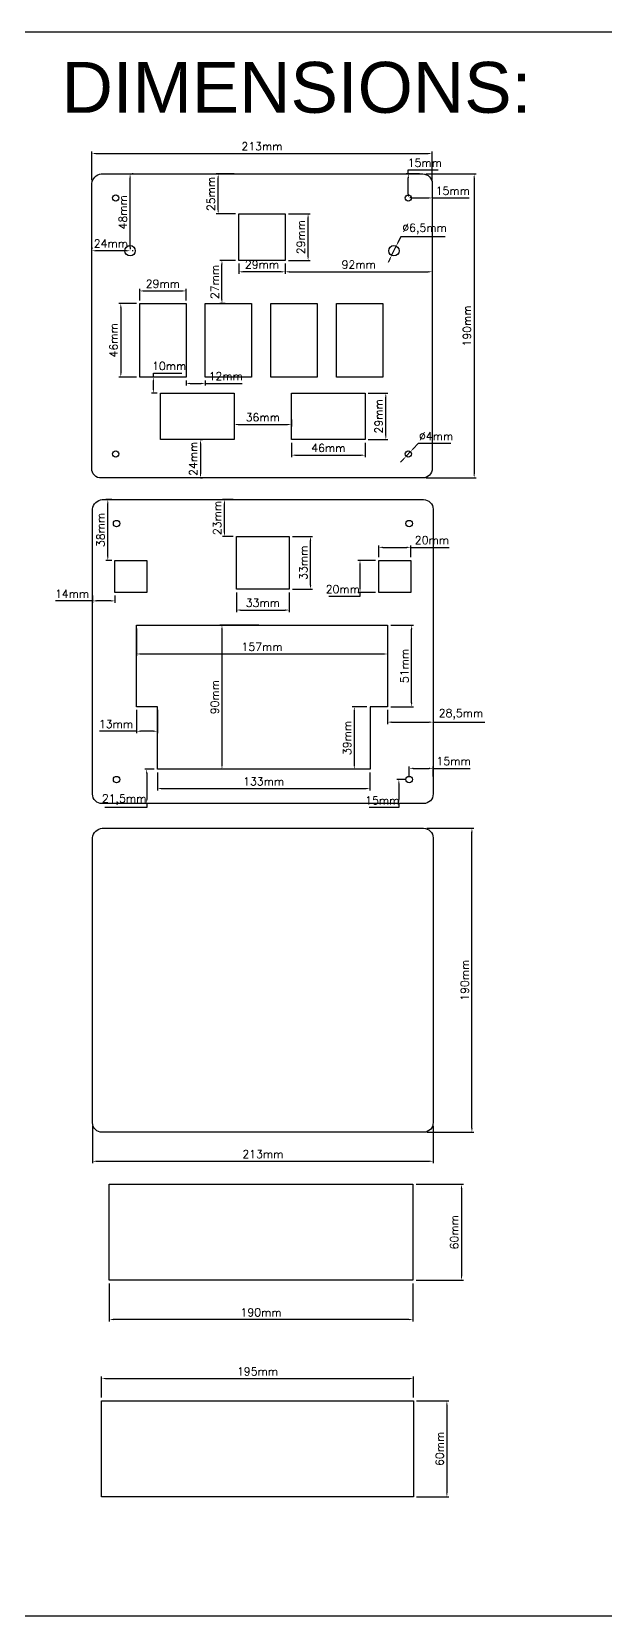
# Model space of a CAD drawing. Header units: millimetres. Extents: x 1672 to 3560, y 726 to 1716.
# Drawn here: x 2493 to 2852, y 726 to 1716 of the extents above; entities that cross this region are included whole.
import ezdxf

# ---------------------------------------------------------------- set-up
doc = ezdxf.new("R2010")
doc.units = ezdxf.units.MM
doc.layers.add('text', color=92, linetype='Continuous')
doc.styles.add('beat', font='txt.shx')
doc.styles.get("Standard").update_dxf_attribs({"font": 'arial.ttf'})
doc.dimstyles.new('GRANDE', dxfattribs={"dimtxt": 5, "dimasz": 2.5, "dimexe": 1.25, "dimexo": 2, "dimgap": 2, "dimtad": 1, "dimtoh": 1, "dimtxsty": 'beat', "dimcen": 2.5, "dimadec": 0, "dimazin": 0, "dimtfac": 1, "dimtmove": 0, "dimatfit": 3, "dimfxl": 1, "dimarcsym": 0})

# ---------------------------------------------------------------- blocks, each defined once
blk = doc.blocks.new('*D12')
at = {"layer": 'Defpoints', "color": 0, "transparency": 16777216}
for p in [(2743.95, 1640.11), (2530.95, 1621.42), (2743.95, 1621.34)]:
    blk.add_point(p, dxfattribs=at)
at = {"layer": 'text', "color": 0, "lineweight": -2, "transparency": 16777216}
for p, q in [((2530.95, 1623.42), (2530.95, 1641.36)), ((2533.45, 1640.11), (2741.45, 1640.11)), ((2743.95, 1623.34), (2743.95, 1641.36))]:
    blk.add_line(p, q, dxfattribs=at)
at = {"layer": 'text', "color": 0, "transparency": 16777216}
for points in [[(2533.45, 1640.53), (2533.45, 1639.7), (2530.95, 1640.11)], [(2741.45, 1640.53), (2741.45, 1639.7), (2743.95, 1640.11)]]:
    blk.add_solid(points, dxfattribs=at)
at = {"layer": 'text', "color": 0, "transparency": 16777216, "insert": (2637.45, 1644.61), "char_height": 5, "attachment_point": 5, "style": 'beat'}
blk.add_mtext('213mm', dxfattribs=at)
blk = doc.blocks.new('*D14')
at = {"layer": 'Defpoints', "color": 0, "transparency": 16777216}
for p in [(2737.95, 1627.34), (2737.95, 1437.34), (2770.13, 1437.34)]:
    blk.add_point(p, dxfattribs=at)
at = {"layer": 'text', "color": 0, "lineweight": -2, "transparency": 16777216}
for p, q in [((2739.95, 1627.34), (2771.38, 1627.34)), ((2770.13, 1624.84), (2770.13, 1439.84)), ((2739.95, 1437.34), (2771.38, 1437.34))]:
    blk.add_line(p, q, dxfattribs=at)
at = {"layer": 'text', "color": 0, "transparency": 16777216}
for points in [[(2769.72, 1624.84), (2770.55, 1624.84), (2770.13, 1627.34)], [(2769.72, 1439.84), (2770.55, 1439.84), (2770.13, 1437.34)]]:
    blk.add_solid(points, dxfattribs=at)
at = {"layer": 'text', "color": 0, "transparency": 16777216, "insert": (2765.63, 1532.34), "char_height": 5, "attachment_point": 5, "rotation": 90, "style": 'beat'}
blk.add_mtext('190mm', dxfattribs=at)
blk = doc.blocks.new('*D15')
at = {"layer": 'Defpoints', "color": 0, "transparency": 16777216}
for p in [(2560.94, 1546.34), (2589.94, 1554.23), (2589.94, 1546.34)]:
    blk.add_point(p, dxfattribs=at)
at = {"layer": 'text', "color": 0, "lineweight": -2, "transparency": 16777216}
for p, q in [((2560.94, 1548.34), (2560.94, 1555.48)), ((2589.94, 1548.34), (2589.94, 1555.48)), ((2563.44, 1554.23), (2587.44, 1554.23))]:
    blk.add_line(p, q, dxfattribs=at)
at = {"layer": 'text', "color": 0, "transparency": 16777216}
for points in [[(2563.44, 1554.65), (2563.44, 1553.82), (2560.94, 1554.23)], [(2587.44, 1554.65), (2587.44, 1553.82), (2589.94, 1554.23)]]:
    blk.add_solid(points, dxfattribs=at)
at = {"layer": 'text', "color": 0, "transparency": 16777216, "insert": (2575.44, 1558.73), "char_height": 5, "attachment_point": 5, "style": 'beat'}
blk.add_mtext('29mm', dxfattribs=at)
blk = doc.blocks.new('*D16')
at = {"layer": 'Defpoints', "color": 0, "transparency": 16777216}
for p in [(2560.94, 1546.34), (2549.13, 1500.34), (2560.94, 1500.34)]:
    blk.add_point(p, dxfattribs=at)
at = {"layer": 'text', "color": 0, "lineweight": -2, "transparency": 16777216}
for p, q in [((2558.94, 1546.34), (2547.88, 1546.34)), ((2549.13, 1543.84), (2549.13, 1502.84)), ((2558.94, 1500.34), (2547.88, 1500.34))]:
    blk.add_line(p, q, dxfattribs=at)
at = {"layer": 'text', "color": 0, "transparency": 16777216}
for points in [[(2548.72, 1543.84), (2549.55, 1543.84), (2549.13, 1546.34)], [(2548.72, 1502.84), (2549.55, 1502.84), (2549.13, 1500.34)]]:
    blk.add_solid(points, dxfattribs=at)
at = {"layer": 'text', "color": 0, "transparency": 16777216, "insert": (2544.63, 1523.34), "char_height": 5, "attachment_point": 5, "rotation": 90, "style": 'beat'}
blk.add_mtext('46mm', dxfattribs=at)
blk = doc.blocks.new('*D17')
at = {"layer": 'Defpoints', "color": 0, "transparency": 16777216}
for p in [(2554.94, 1627.34), (2554.94, 1627.34), (2554.94, 1579.34)]:
    blk.add_point(p, dxfattribs=at)
at = {"layer": 'text', "color": 0, "lineweight": -2, "transparency": 16777216}
for p, q in [((2554.94, 1581.84), (2554.94, 1624.84)), ((2556.94, 1627.34), (2556.19, 1627.34)), ((2556.94, 1579.34), (2556.19, 1579.34))]:
    blk.add_line(p, q, dxfattribs=at)
at = {"layer": 'text', "color": 0, "transparency": 16777216}
for points in [[(2554.53, 1624.84), (2555.36, 1624.84), (2554.94, 1627.34)], [(2554.53, 1581.84), (2555.36, 1581.84), (2554.94, 1579.34)]]:
    blk.add_solid(points, dxfattribs=at)
at = {"layer": 'text', "color": 0, "transparency": 16777216, "insert": (2550.44, 1603.34), "char_height": 5, "attachment_point": 5, "rotation": 90, "style": 'beat'}
blk.add_mtext('48mm', dxfattribs=at)
blk = doc.blocks.new('*D18')
at = {"layer": 'Defpoints', "color": 0, "transparency": 16777216}
for p in [(2530.95, 1579.34), (2530.95, 1579.34), (2554.94, 1579.34)]:
    blk.add_point(p, dxfattribs=at)
at = {"layer": 'text', "color": 0, "lineweight": -2, "transparency": 16777216}
for p, q in [((2530.95, 1581.34), (2530.95, 1580.59)), ((2552.44, 1579.34), (2533.45, 1579.34)), ((2554.94, 1581.34), (2554.94, 1580.59))]:
    blk.add_line(p, q, dxfattribs=at)
at = {"layer": 'text', "color": 0, "transparency": 16777216}
for points in [[(2533.45, 1579.76), (2533.45, 1578.93), (2530.95, 1579.34)], [(2552.44, 1579.76), (2552.44, 1578.93), (2554.94, 1579.34)]]:
    blk.add_solid(points, dxfattribs=at)
at = {"layer": 'text', "color": 0, "transparency": 16777216, "insert": (2542.95, 1583.84), "char_height": 5, "attachment_point": 5, "style": 'beat'}
blk.add_mtext('24mm', dxfattribs=at)
blk = doc.blocks.new('*D19')
at = {"layer": 'Defpoints', "color": 0, "transparency": 16777216}
for p in [(2651.94, 1573.34), (2743.95, 1573.34), (2743.95, 1566.2)]:
    blk.add_point(p, dxfattribs=at)
at = {"layer": 'text', "color": 0, "lineweight": -2, "transparency": 16777216}
for p, q in [((2651.94, 1571.34), (2651.94, 1564.95)), ((2654.44, 1566.2), (2741.45, 1566.2)), ((2743.95, 1571.34), (2743.95, 1564.95))]:
    blk.add_line(p, q, dxfattribs=at)
at = {"layer": 'text', "color": 0, "transparency": 16777216}
for points in [[(2654.44, 1566.62), (2654.44, 1565.79), (2651.94, 1566.2)], [(2741.45, 1566.62), (2741.45, 1565.79), (2743.95, 1566.2)]]:
    blk.add_solid(points, dxfattribs=at)
at = {"layer": 'text', "color": 0, "transparency": 16777216, "insert": (2697.95, 1570.7), "char_height": 5, "attachment_point": 5, "style": 'beat'}
blk.add_mtext('92mm', dxfattribs=at)
blk = doc.blocks.new('*D20')
at = {"layer": 'Defpoints', "color": 0, "transparency": 16777216}
for p in [(2622.94, 1573.34), (2622.94, 1566.2), (2651.94, 1573.34)]:
    blk.add_point(p, dxfattribs=at)
at = {"layer": 'text', "color": 0, "lineweight": -2, "transparency": 16777216}
for p, q in [((2622.94, 1571.34), (2622.94, 1564.95)), ((2649.44, 1566.2), (2625.44, 1566.2)), ((2651.94, 1571.34), (2651.94, 1564.95))]:
    blk.add_line(p, q, dxfattribs=at)
at = {"layer": 'text', "color": 0, "transparency": 16777216}
for points in [[(2625.44, 1566.62), (2625.44, 1565.79), (2622.94, 1566.2)], [(2649.44, 1566.62), (2649.44, 1565.79), (2651.94, 1566.2)]]:
    blk.add_solid(points, dxfattribs=at)
at = {"layer": 'text', "color": 0, "transparency": 16777216, "insert": (2637.44, 1570.7), "char_height": 5, "attachment_point": 5, "style": 'beat'}
blk.add_mtext('29mm', dxfattribs=at)
blk = doc.blocks.new('*D21')
at = {"layer": 'Defpoints', "color": 0, "transparency": 16777216}
for p in [(2651.94, 1602.34), (2666.27, 1602.34), (2651.94, 1573.34)]:
    blk.add_point(p, dxfattribs=at)
at = {"layer": 'text', "color": 0, "lineweight": -2, "transparency": 16777216}
for p, q in [((2653.94, 1602.34), (2667.52, 1602.34)), ((2666.27, 1575.84), (2666.27, 1599.84)), ((2653.94, 1573.34), (2667.52, 1573.34))]:
    blk.add_line(p, q, dxfattribs=at)
at = {"layer": 'text', "color": 0, "transparency": 16777216}
for points in [[(2665.85, 1599.84), (2666.69, 1599.84), (2666.27, 1602.34)], [(2665.85, 1575.84), (2666.69, 1575.84), (2666.27, 1573.34)]]:
    blk.add_solid(points, dxfattribs=at)
at = {"layer": 'text', "color": 0, "transparency": 16777216, "insert": (2661.77, 1587.84), "char_height": 5, "attachment_point": 5, "rotation": 90, "style": 'beat'}
blk.add_mtext('29mm', dxfattribs=at)
blk = doc.blocks.new('*D22')
at = {"layer": 'Defpoints', "color": 0, "transparency": 16777216}
for p in [(2743.95, 1621.34), (2728.95, 1612.34), (2743.95, 1612.34)]:
    blk.add_point(p, dxfattribs=at)
at = {"layer": 'text', "color": 0, "lineweight": -2, "transparency": 16777216}
for p, q in [((2728.95, 1614.34), (2728.95, 1613.59)), ((2743.95, 1619.34), (2743.95, 1611.09)), ((2731.45, 1612.34), (2741.45, 1612.34)), ((2743.95, 1612.34), (2767.11, 1612.34))]:
    blk.add_line(p, q, dxfattribs=at)
at = {"layer": 'text', "color": 0, "transparency": 16777216}
for points in [[(2731.45, 1612.76), (2731.45, 1611.92), (2728.95, 1612.34)], [(2741.45, 1612.76), (2741.45, 1611.92), (2743.95, 1612.34)]]:
    blk.add_solid(points, dxfattribs=at)
at = {"layer": 'text', "color": 0, "transparency": 16777216, "insert": (2756.78, 1616.84), "char_height": 5, "attachment_point": 5, "style": 'beat'}
blk.add_mtext('15mm', dxfattribs=at)
blk = doc.blocks.new('*D23')
at = {"layer": 'Defpoints', "color": 0, "transparency": 16777216}
for p in [(2728.95, 1627.34), (2737.95, 1627.34), (2728.95, 1612.34)]:
    blk.add_point(p, dxfattribs=at)
at = {"layer": 'text', "color": 0, "lineweight": -2, "transparency": 16777216}
for p, q in [((2735.95, 1627.34), (2727.7, 1627.34)), ((2728.95, 1627.34), (2728.95, 1629.84)), ((2728.95, 1629.84), (2747.61, 1629.84)), ((2728.95, 1614.84), (2728.95, 1624.84)), ((2730.95, 1612.34), (2730.2, 1612.34))]:
    blk.add_line(p, q, dxfattribs=at)
at = {"layer": 'text', "color": 0, "transparency": 16777216}
for points in [[(2728.53, 1624.84), (2729.36, 1624.84), (2728.95, 1627.34)], [(2728.53, 1614.84), (2729.36, 1614.84), (2728.95, 1612.34)]]:
    blk.add_solid(points, dxfattribs=at)
at = {"layer": 'text', "color": 0, "transparency": 16777216, "insert": (2739.28, 1634.34), "char_height": 5, "attachment_point": 5, "style": 'beat'}
blk.add_mtext('15mm', dxfattribs=at)
blk = doc.blocks.new('*D24')
at = {"layer": 'Defpoints', "color": 0, "transparency": 16777216}
for p in [(2589.94, 1500.34), (2601.94, 1500.34), (2601.94, 1496.43)]:
    blk.add_point(p, dxfattribs=at)
at = {"layer": 'text', "color": 0, "lineweight": -2, "transparency": 16777216}
for p, q in [((2589.94, 1498.34), (2589.94, 1495.18)), ((2592.44, 1496.43), (2599.44, 1496.43)), ((2601.94, 1498.34), (2601.94, 1495.18)), ((2601.94, 1496.43), (2625.11, 1496.43))]:
    blk.add_line(p, q, dxfattribs=at)
at = {"layer": 'text', "color": 0, "transparency": 16777216}
for points in [[(2592.44, 1496.85), (2592.44, 1496.01), (2589.94, 1496.43)], [(2599.44, 1496.85), (2599.44, 1496.01), (2601.94, 1496.43)]]:
    blk.add_solid(points, dxfattribs=at)
at = {"layer": 'text', "color": 0, "transparency": 16777216, "insert": (2614.78, 1500.93), "char_height": 5, "attachment_point": 5, "style": 'beat'}
blk.add_mtext('12mm', dxfattribs=at)
blk = doc.blocks.new('*D25')
at = {"layer": 'Defpoints', "color": 0, "transparency": 16777216}
for p in [(2569.49, 1500.34), (2575.44, 1500.34), (2573.94, 1490.34)]:
    blk.add_point(p, dxfattribs=at)
at = {"layer": 'text', "color": 0, "lineweight": -2, "transparency": 16777216}
for p, q in [((2573.44, 1500.34), (2568.24, 1500.34)), ((2569.49, 1500.34), (2569.49, 1502.84)), ((2569.49, 1502.84), (2587.32, 1502.84)), ((2569.49, 1492.84), (2569.49, 1497.84)), ((2571.94, 1490.34), (2568.24, 1490.34))]:
    blk.add_line(p, q, dxfattribs=at)
at = {"layer": 'text', "color": 0, "transparency": 16777216}
for points in [[(2569.07, 1497.84), (2569.9, 1497.84), (2569.49, 1500.34)], [(2569.07, 1492.84), (2569.9, 1492.84), (2569.49, 1490.34)]]:
    blk.add_solid(points, dxfattribs=at)
at = {"layer": 'text', "color": 0, "transparency": 16777216, "insert": (2579.4, 1507.34), "char_height": 5, "attachment_point": 5, "style": 'beat'}
blk.add_mtext('10mm', dxfattribs=at)
blk = doc.blocks.new('*D26')
at = {"layer": 'Defpoints', "color": 0, "transparency": 16777216}
for p in [(2619.94, 1475.84), (2655.94, 1475.84), (2655.94, 1470.75)]:
    blk.add_point(p, dxfattribs=at)
at = {"layer": 'text', "color": 0, "lineweight": -2, "transparency": 16777216}
for p, q in [((2619.94, 1473.84), (2619.94, 1469.5)), ((2622.44, 1470.75), (2653.44, 1470.75)), ((2655.94, 1473.84), (2655.94, 1469.5))]:
    blk.add_line(p, q, dxfattribs=at)
at = {"layer": 'text', "color": 0, "transparency": 16777216}
for points in [[(2622.44, 1471.16), (2622.44, 1470.33), (2619.94, 1470.75)], [(2653.44, 1471.16), (2653.44, 1470.33), (2655.94, 1470.75)]]:
    blk.add_solid(points, dxfattribs=at)
at = {"layer": 'text', "color": 0, "transparency": 16777216, "insert": (2637.94, 1475.25), "char_height": 5, "attachment_point": 5, "style": 'beat'}
blk.add_mtext('36mm', dxfattribs=at)
blk = doc.blocks.new('*D27')
at = {"layer": 'Defpoints', "color": 0, "transparency": 16777216}
for p in [(2655.94, 1461.34), (2701.94, 1461.34), (2701.94, 1451.59)]:
    blk.add_point(p, dxfattribs=at)
at = {"layer": 'text', "color": 0, "lineweight": -2, "transparency": 16777216}
for p, q in [((2655.94, 1459.34), (2655.94, 1450.34)), ((2701.94, 1459.34), (2701.94, 1450.34)), ((2658.44, 1451.59), (2699.44, 1451.59))]:
    blk.add_line(p, q, dxfattribs=at)
at = {"layer": 'text', "color": 0, "transparency": 16777216}
for points in [[(2658.44, 1452.01), (2658.44, 1451.17), (2655.94, 1451.59)], [(2699.44, 1452.01), (2699.44, 1451.17), (2701.94, 1451.59)]]:
    blk.add_solid(points, dxfattribs=at)
at = {"layer": 'text', "color": 0, "transparency": 16777216, "insert": (2678.94, 1456.09), "char_height": 5, "attachment_point": 5, "style": 'beat'}
blk.add_mtext('46mm', dxfattribs=at)
blk = doc.blocks.new('*D28')
at = {"layer": 'Defpoints', "color": 0, "transparency": 16777216}
for p in [(2701.94, 1490.34), (2714.89, 1490.34), (2701.94, 1461.34)]:
    blk.add_point(p, dxfattribs=at)
at = {"layer": 'text', "color": 0, "lineweight": -2, "transparency": 16777216}
for p, q in [((2703.94, 1490.34), (2716.14, 1490.34)), ((2714.89, 1463.84), (2714.89, 1487.84)), ((2703.94, 1461.34), (2716.14, 1461.34))]:
    blk.add_line(p, q, dxfattribs=at)
at = {"layer": 'text', "color": 0, "transparency": 16777216}
for points in [[(2714.47, 1487.84), (2715.3, 1487.84), (2714.89, 1490.34)], [(2714.47, 1463.84), (2715.3, 1463.84), (2714.89, 1461.34)]]:
    blk.add_solid(points, dxfattribs=at)
at = {"layer": 'text', "color": 0, "transparency": 16777216, "insert": (2710.39, 1475.84), "char_height": 5, "attachment_point": 5, "rotation": 90, "style": 'beat'}
blk.add_mtext('29mm', dxfattribs=at)
blk = doc.blocks.new('*D29')
at = {"layer": 'Defpoints', "color": 0, "transparency": 16777216}
for p in [(2596.94, 1461.34), (2596.94, 1437.34), (2598.99, 1437.34)]:
    blk.add_point(p, dxfattribs=at)
at = {"layer": 'text', "color": 0, "lineweight": -2, "transparency": 16777216}
for p, q in [((2598.94, 1461.34), (2600.24, 1461.34)), ((2598.99, 1458.84), (2598.99, 1439.84)), ((2598.94, 1437.34), (2600.24, 1437.34))]:
    blk.add_line(p, q, dxfattribs=at)
at = {"layer": 'text', "color": 0, "transparency": 16777216}
for points in [[(2598.57, 1458.84), (2599.4, 1458.84), (2598.99, 1461.34)], [(2598.57, 1439.84), (2599.4, 1439.84), (2598.99, 1437.34)]]:
    blk.add_solid(points, dxfattribs=at)
at = {"layer": 'text', "color": 0, "transparency": 16777216, "insert": (2594.49, 1449.34), "char_height": 5, "attachment_point": 5, "rotation": 90, "style": 'beat'}
blk.add_mtext('24mm', dxfattribs=at)
blk = doc.blocks.new('*D30')
at = {"layer": 'Defpoints', "color": 0, "transparency": 16777216}
for p in [(2612.39, 1573.34), (2622.94, 1573.34), (2616.44, 1546.34)]:
    blk.add_point(p, dxfattribs=at)
at = {"layer": 'text', "color": 0, "lineweight": -2, "transparency": 16777216}
for p, q in [((2620.94, 1573.34), (2611.14, 1573.34)), ((2612.39, 1548.84), (2612.39, 1570.84)), ((2614.44, 1546.34), (2611.14, 1546.34))]:
    blk.add_line(p, q, dxfattribs=at)
at = {"layer": 'text', "color": 0, "transparency": 16777216}
for points in [[(2611.97, 1570.84), (2612.8, 1570.84), (2612.39, 1573.34)], [(2611.97, 1548.84), (2612.8, 1548.84), (2612.39, 1546.34)]]:
    blk.add_solid(points, dxfattribs=at)
at = {"layer": 'text', "color": 0, "transparency": 16777216, "insert": (2607.89, 1559.84), "char_height": 5, "attachment_point": 5, "rotation": 90, "style": 'beat'}
blk.add_mtext('27mm', dxfattribs=at)
blk = doc.blocks.new('*D31')
at = {"layer": 'Defpoints', "color": 0, "transparency": 16777216}
for p in [(2610.03, 1627.34), (2622.11, 1627.34), (2622.94, 1602.34)]:
    blk.add_point(p, dxfattribs=at)
at = {"layer": 'text', "color": 0, "lineweight": -2, "transparency": 16777216}
for p, q in [((2620.11, 1627.34), (2608.78, 1627.34)), ((2610.03, 1604.84), (2610.03, 1624.84)), ((2620.94, 1602.34), (2608.78, 1602.34))]:
    blk.add_line(p, q, dxfattribs=at)
at = {"layer": 'text', "color": 0, "transparency": 16777216}
for points in [[(2609.62, 1624.84), (2610.45, 1624.84), (2610.03, 1627.34)], [(2609.62, 1604.84), (2610.45, 1604.84), (2610.03, 1602.34)]]:
    blk.add_solid(points, dxfattribs=at)
at = {"layer": 'text', "color": 0, "transparency": 16777216, "insert": (2605.53, 1614.84), "char_height": 5, "attachment_point": 5, "rotation": 90, "style": 'beat'}
blk.add_mtext('25mm', dxfattribs=at)
blk = doc.blocks.new('*D32')
at = {"layer": 'Defpoints', "color": 0, "transparency": 16777216}
for p in [(2718.51, 1576.42), (2721.37, 1582.26)]:
    blk.add_point(p, dxfattribs=at)
at = {"layer": 'text', "color": 0, "lineweight": -2, "transparency": 16777216}
for p, q in [((2724.22, 1588.06), (2722.48, 1584.51)), ((2752.05, 1588.06), (2724.22, 1588.06)), ((2718.51, 1576.42), (2721.37, 1582.26)), ((2717.41, 1574.18), (2716.31, 1571.93))]:
    blk.add_line(p, q, dxfattribs=at)
at = {"layer": 'text', "color": 0, "transparency": 16777216}
for points in [[(2722.1, 1584.69), (2722.85, 1584.32), (2721.37, 1582.26)], [(2717.04, 1574.36), (2717.79, 1574), (2718.51, 1576.42)]]:
    blk.add_solid(points, dxfattribs=at)
at = {"layer": 'text', "color": 0, "transparency": 16777216, "insert": (2739.13, 1592.98), "char_height": 5, "attachment_point": 5, "style": 'beat'}
blk.add_mtext('∅6,5mm', dxfattribs=at)
blk = doc.blocks.new('*D33')
at = {"layer": 'Defpoints', "color": 0, "transparency": 16777216}
for p in [(2727.57, 1450.89), (2730.32, 1453.79)]:
    blk.add_point(p, dxfattribs=at)
at = {"layer": 'text', "color": 0, "lineweight": -2, "transparency": 16777216}
for p, q in [((2735.17, 1458.91), (2732.04, 1455.61)), ((2755.5, 1458.91), (2735.17, 1458.91)), ((2725.85, 1449.07), (2724.13, 1447.26)), ((2727.57, 1450.89), (2730.32, 1453.79))]:
    blk.add_line(p, q, dxfattribs=at)
at = {"layer": 'text', "color": 0, "transparency": 16777216}
for points in [[(2731.74, 1455.89), (2732.34, 1455.32), (2730.32, 1453.79)], [(2725.55, 1449.36), (2726.15, 1448.79), (2727.57, 1450.89)]]:
    blk.add_solid(points, dxfattribs=at)
at = {"layer": 'text', "color": 0, "transparency": 16777216, "insert": (2746.34, 1463.41), "char_height": 5, "attachment_point": 5, "style": 'beat'}
blk.add_mtext('∅4mm', dxfattribs=at)
blk = doc.blocks.new('*D34')
at = {"layer": 'Defpoints', "color": 0, "transparency": 16777216}
for p in [(2654.49, 1400.85), (2667.81, 1400.85), (2654.49, 1367.85)]:
    blk.add_point(p, dxfattribs=at)
at = {"layer": 'text', "color": 0, "lineweight": -2, "transparency": 16777216}
for p, q in [((2656.49, 1400.85), (2669.06, 1400.85)), ((2667.81, 1370.35), (2667.81, 1398.35)), ((2656.49, 1367.85), (2669.06, 1367.85))]:
    blk.add_line(p, q, dxfattribs=at)
at = {"layer": 'text', "color": 0, "transparency": 16777216}
for points in [[(2667.39, 1398.35), (2668.23, 1398.35), (2667.81, 1400.85)], [(2667.39, 1370.35), (2668.23, 1370.35), (2667.81, 1367.85)]]:
    blk.add_solid(points, dxfattribs=at)
at = {"layer": 'text', "color": 0, "transparency": 16777216, "insert": (2663.31, 1384.35), "char_height": 5, "attachment_point": 5, "rotation": 90, "style": 'beat'}
blk.add_mtext('33mm', dxfattribs=at)
blk = doc.blocks.new('*D35')
at = {"layer": 'Defpoints', "color": 0, "transparency": 16777216}
for p in [(2621.49, 1367.85), (2654.49, 1367.85), (2654.49, 1354.8)]:
    blk.add_point(p, dxfattribs=at)
at = {"layer": 'text', "color": 0, "lineweight": -2, "transparency": 16777216}
for p, q in [((2621.49, 1365.85), (2621.49, 1353.55)), ((2654.49, 1365.85), (2654.49, 1353.55)), ((2623.99, 1354.8), (2651.99, 1354.8))]:
    blk.add_line(p, q, dxfattribs=at)
at = {"layer": 'text', "color": 0, "transparency": 16777216}
for points in [[(2623.99, 1355.22), (2623.99, 1354.38), (2621.49, 1354.8)], [(2651.99, 1355.22), (2651.99, 1354.38), (2654.49, 1354.8)]]:
    blk.add_solid(points, dxfattribs=at)
at = {"layer": 'text', "color": 0, "transparency": 16777216, "insert": (2637.99, 1359.3), "char_height": 5, "attachment_point": 5, "style": 'beat'}
blk.add_mtext('33mm', dxfattribs=at)
blk = doc.blocks.new('*D36')
at = {"layer": 'Defpoints', "color": 0, "transparency": 16777216}
for p in [(2730.49, 1393.99), (2710.49, 1385.85), (2730.49, 1385.85)]:
    blk.add_point(p, dxfattribs=at)
at = {"layer": 'text', "color": 0, "lineweight": -2, "transparency": 16777216}
for p, q in [((2710.49, 1387.85), (2710.49, 1395.24)), ((2712.99, 1393.99), (2727.99, 1393.99)), ((2730.49, 1387.85), (2730.49, 1395.24)), ((2730.49, 1393.99), (2754.49, 1393.99))]:
    blk.add_line(p, q, dxfattribs=at)
at = {"layer": 'text', "color": 0, "transparency": 16777216}
for points in [[(2712.99, 1394.41), (2712.99, 1393.58), (2710.49, 1393.99)], [(2727.99, 1394.41), (2727.99, 1393.58), (2730.49, 1393.99)]]:
    blk.add_solid(points, dxfattribs=at)
at = {"layer": 'text', "color": 0, "transparency": 16777216, "insert": (2743.74, 1398.49), "char_height": 5, "attachment_point": 5, "style": 'beat'}
blk.add_mtext('20mm', dxfattribs=at)
blk = doc.blocks.new('*D37')
at = {"layer": 'Defpoints', "color": 0, "transparency": 16777216}
for p in [(2710.49, 1385.85), (2698.73, 1365.85), (2710.49, 1365.85)]:
    blk.add_point(p, dxfattribs=at)
at = {"layer": 'text', "color": 0, "lineweight": -2, "transparency": 16777216}
for p, q in [((2708.49, 1385.85), (2697.48, 1385.85)), ((2698.73, 1383.35), (2698.73, 1368.35)), ((2698.73, 1363.35), (2679.23, 1363.35)), ((2708.49, 1365.85), (2697.48, 1365.85)), ((2698.73, 1365.85), (2698.73, 1363.35))]:
    blk.add_line(p, q, dxfattribs=at)
at = {"layer": 'text', "color": 0, "transparency": 16777216}
for points in [[(2698.32, 1383.35), (2699.15, 1383.35), (2698.73, 1385.85)], [(2698.32, 1368.35), (2699.15, 1368.35), (2698.73, 1365.85)]]:
    blk.add_solid(points, dxfattribs=at)
at = {"layer": 'text', "color": 0, "transparency": 16777216, "insert": (2687.98, 1367.85), "char_height": 5, "attachment_point": 5, "style": 'beat'}
blk.add_mtext('20mm', dxfattribs=at)
blk = doc.blocks.new('*D38')
at = {"layer": 'Defpoints', "color": 0, "transparency": 16777216}
for p in [(2531.5, 1365.85), (2531.5, 1360.53), (2545.49, 1365.85)]:
    blk.add_point(p, dxfattribs=at)
at = {"layer": 'text', "color": 0, "lineweight": -2, "transparency": 16777216}
for p, q in [((2531.5, 1360.53), (2508.33, 1360.53)), ((2531.5, 1363.85), (2531.5, 1359.28)), ((2542.99, 1360.53), (2534, 1360.53)), ((2545.49, 1363.85), (2545.49, 1359.28))]:
    blk.add_line(p, q, dxfattribs=at)
at = {"layer": 'text', "color": 0, "transparency": 16777216}
for points in [[(2534, 1360.95), (2534, 1360.11), (2531.5, 1360.53)], [(2542.99, 1360.95), (2542.99, 1360.11), (2545.49, 1360.53)]]:
    blk.add_solid(points, dxfattribs=at)
at = {"layer": 'text', "color": 0, "transparency": 16777216, "insert": (2518.66, 1365.03), "char_height": 5, "attachment_point": 5, "style": 'beat'}
blk.add_mtext('14mm', dxfattribs=at)
blk = doc.blocks.new('*D39')
at = {"layer": 'Defpoints', "color": 0, "transparency": 16777216}
for p in [(2541.01, 1423.85), (2545.49, 1423.85), (2545.49, 1385.85)]:
    blk.add_point(p, dxfattribs=at)
at = {"layer": 'text', "color": 0, "lineweight": -2, "transparency": 16777216}
for p, q in [((2543.49, 1423.85), (2539.76, 1423.85)), ((2541.01, 1388.35), (2541.01, 1421.35)), ((2543.49, 1385.85), (2539.76, 1385.85))]:
    blk.add_line(p, q, dxfattribs=at)
at = {"layer": 'text', "color": 0, "transparency": 16777216}
for points in [[(2540.59, 1421.35), (2541.43, 1421.35), (2541.01, 1423.85)], [(2540.59, 1388.35), (2541.43, 1388.35), (2541.01, 1385.85)]]:
    blk.add_solid(points, dxfattribs=at)
at = {"layer": 'text', "color": 0, "transparency": 16777216, "insert": (2536.51, 1404.85), "char_height": 5, "attachment_point": 5, "rotation": 90, "style": 'beat'}
blk.add_mtext('38mm', dxfattribs=at)
blk = doc.blocks.new('*D41')
at = {"layer": 'Defpoints', "color": 0, "transparency": 16777216}
for p in [(2613.97, 1423.85), (2621.49, 1423.85), (2621.49, 1400.85)]:
    blk.add_point(p, dxfattribs=at)
at = {"layer": 'text', "color": 0, "lineweight": -2, "transparency": 16777216}
for p, q in [((2619.49, 1423.85), (2612.72, 1423.85)), ((2613.97, 1403.35), (2613.97, 1421.35)), ((2619.49, 1400.85), (2612.72, 1400.85))]:
    blk.add_line(p, q, dxfattribs=at)
at = {"layer": 'text', "color": 0, "transparency": 16777216}
for points in [[(2613.55, 1421.35), (2614.39, 1421.35), (2613.97, 1423.85)], [(2613.55, 1403.35), (2614.39, 1403.35), (2613.97, 1400.85)]]:
    blk.add_solid(points, dxfattribs=at)
at = {"layer": 'text', "color": 0, "transparency": 16777216, "insert": (2609.47, 1412.35), "char_height": 5, "attachment_point": 5, "rotation": 90, "style": 'beat'}
blk.add_mtext('23mm', dxfattribs=at)
blk = doc.blocks.new('*D42')
at = {"layer": 'Defpoints', "color": 0, "transparency": 16777216}
for p in [(2558.99, 1345.35), (2715.99, 1345.35), (2715.99, 1327.34)]:
    blk.add_point(p, dxfattribs=at)
at = {"layer": 'text', "color": 0, "lineweight": -2, "transparency": 16777216}
for p, q in [((2558.99, 1343.35), (2558.99, 1326.09)), ((2715.99, 1343.35), (2715.99, 1326.09)), ((2561.49, 1327.34), (2713.49, 1327.34))]:
    blk.add_line(p, q, dxfattribs=at)
at = {"layer": 'text', "color": 0, "transparency": 16777216}
for points in [[(2561.49, 1327.76), (2561.49, 1326.92), (2558.99, 1327.34)], [(2713.49, 1327.76), (2713.49, 1326.92), (2715.99, 1327.34)]]:
    blk.add_solid(points, dxfattribs=at)
at = {"layer": 'text', "color": 0, "transparency": 16777216, "insert": (2637.49, 1331.84), "char_height": 5, "attachment_point": 5, "style": 'beat'}
blk.add_mtext('157mm', dxfattribs=at)
blk = doc.blocks.new('*D43')
at = {"layer": 'Defpoints', "color": 0, "transparency": 16777216}
for p in [(2571.99, 1255.35), (2704.99, 1255.35), (2704.99, 1243.24)]:
    blk.add_point(p, dxfattribs=at)
at = {"layer": 'text', "color": 0, "lineweight": -2, "transparency": 16777216}
for p, q in [((2571.99, 1253.35), (2571.99, 1241.99)), ((2704.99, 1253.35), (2704.99, 1241.99)), ((2574.49, 1243.24), (2702.49, 1243.24))]:
    blk.add_line(p, q, dxfattribs=at)
at = {"layer": 'text', "color": 0, "transparency": 16777216}
for points in [[(2574.49, 1243.65), (2574.49, 1242.82), (2571.99, 1243.24)], [(2702.49, 1243.65), (2702.49, 1242.82), (2704.99, 1243.24)]]:
    blk.add_solid(points, dxfattribs=at)
at = {"layer": 'text', "color": 0, "transparency": 16777216, "insert": (2638.49, 1247.74), "char_height": 5, "attachment_point": 5, "style": 'beat'}
blk.add_mtext('133mm', dxfattribs=at)
blk = doc.blocks.new('*D44')
at = {"layer": 'Defpoints', "color": 0, "transparency": 16777216}
for p in [(2715.99, 1294.35), (2744.49, 1294.35), (2744.49, 1284.74)]:
    blk.add_point(p, dxfattribs=at)
at = {"layer": 'text', "color": 0, "lineweight": -2, "transparency": 16777216}
for p, q in [((2715.99, 1292.35), (2715.99, 1283.49)), ((2744.49, 1292.35), (2744.49, 1283.49)), ((2718.49, 1284.74), (2741.99, 1284.74)), ((2744.49, 1284.74), (2776.83, 1284.74))]:
    blk.add_line(p, q, dxfattribs=at)
at = {"layer": 'text', "color": 0, "transparency": 16777216}
for points in [[(2718.49, 1285.16), (2718.49, 1284.33), (2715.99, 1284.74)], [(2741.99, 1285.16), (2741.99, 1284.33), (2744.49, 1284.74)]]:
    blk.add_solid(points, dxfattribs=at)
at = {"layer": 'text', "color": 0, "transparency": 16777216, "insert": (2761.91, 1289.66), "char_height": 5, "attachment_point": 5, "style": 'beat'}
blk.add_mtext('28,5mm', dxfattribs=at)
blk = doc.blocks.new('*D45')
at = {"layer": 'Defpoints', "color": 0, "transparency": 16777216}
for p in [(2558.99, 1294.35), (2571.99, 1294.35), (2558.99, 1279.07)]:
    blk.add_point(p, dxfattribs=at)
at = {"layer": 'text', "color": 0, "lineweight": -2, "transparency": 16777216}
for p, q in [((2558.99, 1292.35), (2558.99, 1277.82)), ((2571.99, 1292.35), (2571.99, 1277.82)), ((2558.99, 1279.07), (2535.83, 1279.07)), ((2569.49, 1279.07), (2561.49, 1279.07))]:
    blk.add_line(p, q, dxfattribs=at)
at = {"layer": 'text', "color": 0, "transparency": 16777216}
for points in [[(2561.49, 1279.49), (2561.49, 1278.65), (2558.99, 1279.07)], [(2569.49, 1279.49), (2569.49, 1278.65), (2571.99, 1279.07)]]:
    blk.add_solid(points, dxfattribs=at)
at = {"layer": 'text', "color": 0, "transparency": 16777216, "insert": (2546.16, 1283.57), "char_height": 5, "attachment_point": 5, "style": 'beat'}
blk.add_mtext('13mm', dxfattribs=at)
blk = doc.blocks.new('*D46')
at = {"layer": 'Defpoints', "color": 0, "transparency": 16777216}
for p in [(2704.99, 1294.35), (2695.17, 1255.35), (2704.99, 1255.35)]:
    blk.add_point(p, dxfattribs=at)
at = {"layer": 'text', "color": 0, "lineweight": -2, "transparency": 16777216}
for p, q in [((2702.99, 1294.35), (2693.92, 1294.35)), ((2695.17, 1291.85), (2695.17, 1257.85)), ((2702.99, 1255.35), (2693.92, 1255.35))]:
    blk.add_line(p, q, dxfattribs=at)
at = {"layer": 'text', "color": 0, "transparency": 16777216}
for points in [[(2694.76, 1291.85), (2695.59, 1291.85), (2695.17, 1294.35)], [(2694.76, 1257.85), (2695.59, 1257.85), (2695.17, 1255.35)]]:
    blk.add_solid(points, dxfattribs=at)
at = {"layer": 'text', "color": 0, "transparency": 16777216, "insert": (2690.67, 1274.85), "char_height": 5, "attachment_point": 5, "rotation": 90, "style": 'beat'}
blk.add_mtext('39mm', dxfattribs=at)
blk = doc.blocks.new('*D47')
at = {"layer": 'Defpoints', "color": 0, "transparency": 16777216}
for p in [(2715.99, 1345.35), (2731.03, 1345.35), (2715.99, 1294.35)]:
    blk.add_point(p, dxfattribs=at)
at = {"layer": 'text', "color": 0, "lineweight": -2, "transparency": 16777216}
for p, q in [((2717.99, 1345.35), (2732.28, 1345.35)), ((2731.03, 1296.85), (2731.03, 1342.85)), ((2717.99, 1294.35), (2732.28, 1294.35))]:
    blk.add_line(p, q, dxfattribs=at)
at = {"layer": 'text', "color": 0, "transparency": 16777216}
for points in [[(2730.62, 1342.85), (2731.45, 1342.85), (2731.03, 1345.35)], [(2730.62, 1296.85), (2731.45, 1296.85), (2731.03, 1294.35)]]:
    blk.add_solid(points, dxfattribs=at)
at = {"layer": 'text', "color": 0, "transparency": 16777216, "insert": (2726.53, 1319.85), "char_height": 5, "attachment_point": 5, "rotation": 90, "style": 'beat'}
blk.add_mtext('51mm', dxfattribs=at)
blk = doc.blocks.new('*D48')
at = {"layer": 'Defpoints', "color": 0, "transparency": 16777216}
for p in [(2637.49, 1345.35), (2612.42, 1255.35), (2638.49, 1255.35)]:
    blk.add_point(p, dxfattribs=at)
at = {"layer": 'text', "color": 0, "lineweight": -2, "transparency": 16777216}
for p, q in [((2635.49, 1345.35), (2611.17, 1345.35)), ((2612.42, 1342.85), (2612.42, 1257.85)), ((2636.49, 1255.35), (2611.17, 1255.35))]:
    blk.add_line(p, q, dxfattribs=at)
at = {"layer": 'text', "color": 0, "transparency": 16777216}
for points in [[(2612.01, 1342.85), (2612.84, 1342.85), (2612.42, 1345.35)], [(2612.01, 1257.85), (2612.84, 1257.85), (2612.42, 1255.35)]]:
    blk.add_solid(points, dxfattribs=at)
at = {"layer": 'text', "color": 0, "transparency": 16777216, "insert": (2607.92, 1300.35), "char_height": 5, "attachment_point": 5, "rotation": 90, "style": 'beat'}
blk.add_mtext('90mm', dxfattribs=at)
blk = doc.blocks.new('*D49')
at = {"layer": 'Defpoints', "color": 0, "transparency": 16777216}
for p in [(2729.5, 1248.85), (2744.49, 1255.87), (2744.49, 1248.85)]:
    blk.add_point(p, dxfattribs=at)
at = {"layer": 'text', "color": 0, "lineweight": -2, "transparency": 16777216}
for p, q in [((2729.5, 1250.85), (2729.5, 1257.12)), ((2732, 1255.87), (2741.99, 1255.87)), ((2744.49, 1250.85), (2744.49, 1257.12)), ((2744.49, 1255.87), (2767.66, 1255.87))]:
    blk.add_line(p, q, dxfattribs=at)
at = {"layer": 'text', "color": 0, "transparency": 16777216}
for points in [[(2732, 1256.29), (2732, 1255.46), (2729.5, 1255.87)], [(2741.99, 1256.29), (2741.99, 1255.46), (2744.49, 1255.87)]]:
    blk.add_solid(points, dxfattribs=at)
at = {"layer": 'text', "color": 0, "transparency": 16777216, "insert": (2757.33, 1260.37), "char_height": 5, "attachment_point": 5, "style": 'beat'}
blk.add_mtext('15mm', dxfattribs=at)
blk = doc.blocks.new('*D50')
at = {"layer": 'Defpoints', "color": 0, "transparency": 16777216}
for p in [(2729.5, 1248.85), (2723.04, 1233.85), (2729.5, 1233.85)]:
    blk.add_point(p, dxfattribs=at)
at = {"layer": 'text', "color": 0, "lineweight": -2, "transparency": 16777216}
for p, q in [((2727.5, 1248.85), (2721.79, 1248.85)), ((2723.04, 1246.35), (2723.04, 1236.35)), ((2723.04, 1231.35), (2704.37, 1231.35)), ((2727.5, 1233.85), (2721.79, 1233.85)), ((2723.04, 1233.85), (2723.04, 1231.35))]:
    blk.add_line(p, q, dxfattribs=at)
at = {"layer": 'text', "color": 0, "transparency": 16777216}
for points in [[(2722.62, 1246.35), (2723.45, 1246.35), (2723.04, 1248.85)], [(2722.62, 1236.35), (2723.45, 1236.35), (2723.04, 1233.85)]]:
    blk.add_solid(points, dxfattribs=at)
at = {"layer": 'text', "color": 0, "transparency": 16777216, "insert": (2712.7, 1235.85), "char_height": 5, "attachment_point": 5, "style": 'beat'}
blk.add_mtext('15mm', dxfattribs=at)
blk = doc.blocks.new('*D51')
at = {"layer": 'Defpoints', "color": 0, "transparency": 16777216}
for p in [(2571.99, 1255.35), (2565.33, 1233.85), (2571.99, 1233.85)]:
    blk.add_point(p, dxfattribs=at)
at = {"layer": 'text', "color": 0, "lineweight": -2, "transparency": 16777216}
for p, q in [((2569.99, 1255.35), (2564.08, 1255.35)), ((2565.33, 1252.85), (2565.33, 1236.35)), ((2565.33, 1231.35), (2539.17, 1231.35)), ((2569.99, 1233.85), (2564.08, 1233.85)), ((2565.33, 1233.85), (2565.33, 1231.35))]:
    blk.add_line(p, q, dxfattribs=at)
at = {"layer": 'text', "color": 0, "transparency": 16777216}
for points in [[(2564.92, 1252.85), (2565.75, 1252.85), (2565.33, 1255.35)], [(2564.92, 1236.35), (2565.75, 1236.35), (2565.33, 1233.85)]]:
    blk.add_solid(points, dxfattribs=at)
at = {"layer": 'text', "color": 0, "transparency": 16777216, "insert": (2551.25, 1236.26), "char_height": 5, "attachment_point": 5, "style": 'beat'}
blk.add_mtext('21,5mm', dxfattribs=at)
blk = doc.blocks.new('*D52')
at = {"layer": 'Defpoints', "color": 0, "transparency": 16777216}
for p in [(2738.5, 1218.44), (2768.74, 1218.44), (2738.5, 1028.44)]:
    blk.add_point(p, dxfattribs=at)
at = {"layer": 'text', "color": 0, "lineweight": -2, "transparency": 16777216}
for p, q in [((2740.5, 1218.44), (2769.99, 1218.44)), ((2768.74, 1030.94), (2768.74, 1215.94)), ((2740.5, 1028.44), (2769.99, 1028.44))]:
    blk.add_line(p, q, dxfattribs=at)
at = {"layer": 'text', "color": 0, "transparency": 16777216}
for points in [[(2768.32, 1215.94), (2769.16, 1215.94), (2768.74, 1218.44)], [(2768.32, 1030.94), (2769.16, 1030.94), (2768.74, 1028.44)]]:
    blk.add_solid(points, dxfattribs=at)
at = {"layer": 'text', "color": 0, "transparency": 16777216, "insert": (2764.24, 1123.44), "char_height": 5, "attachment_point": 5, "rotation": 90, "style": 'beat'}
blk.add_mtext('190mm', dxfattribs=at)
blk = doc.blocks.new('*D53')
at = {"layer": 'Defpoints', "color": 0, "transparency": 16777216}
for p in [(2531.5, 1034.36), (2744.49, 1034.44), (2744.49, 1010.3)]:
    blk.add_point(p, dxfattribs=at)
at = {"layer": 'text', "color": 0, "lineweight": -2, "transparency": 16777216}
for p, q in [((2531.5, 1032.36), (2531.5, 1009.05)), ((2744.49, 1032.44), (2744.49, 1009.05)), ((2534, 1010.3), (2741.99, 1010.3))]:
    blk.add_line(p, q, dxfattribs=at)
at = {"layer": 'text', "color": 0, "transparency": 16777216}
for points in [[(2534, 1010.72), (2534, 1009.88), (2531.5, 1010.3)], [(2741.99, 1010.72), (2741.99, 1009.88), (2744.49, 1010.3)]]:
    blk.add_solid(points, dxfattribs=at)
at = {"layer": 'text', "color": 0, "transparency": 16777216, "insert": (2638, 1014.8), "char_height": 5, "attachment_point": 5, "style": 'beat'}
blk.add_mtext('213mm', dxfattribs=at)
blk = doc.blocks.new('*D54')
at = {"layer": 'Defpoints', "color": 0, "transparency": 16777216}
for p in [(2731.88, 995.93), (2731.88, 935.93), (2762.19, 935.93)]:
    blk.add_point(p, dxfattribs=at)
at = {"layer": 'text', "color": 0, "lineweight": -2, "transparency": 16777216}
for p, q in [((2733.88, 995.93), (2763.44, 995.93)), ((2762.19, 993.43), (2762.19, 938.43)), ((2733.88, 935.93), (2763.44, 935.93))]:
    blk.add_line(p, q, dxfattribs=at)
at = {"layer": 'text', "color": 0, "transparency": 16777216}
for points in [[(2761.78, 993.43), (2762.61, 993.43), (2762.19, 995.93)], [(2761.78, 938.43), (2762.61, 938.43), (2762.19, 935.93)]]:
    blk.add_solid(points, dxfattribs=at)
at = {"layer": 'text', "color": 0, "transparency": 16777216, "insert": (2757.69, 965.93), "char_height": 5, "attachment_point": 5, "rotation": 90, "style": 'beat'}
blk.add_mtext('60mm', dxfattribs=at)
blk = doc.blocks.new('*D55')
at = {"layer": 'Defpoints', "color": 0, "transparency": 16777216}
for p in [(2541.88, 935.93), (2731.88, 935.93), (2541.88, 911.38)]:
    blk.add_point(p, dxfattribs=at)
at = {"layer": 'text', "color": 0, "lineweight": -2, "transparency": 16777216}
for p, q in [((2541.88, 933.93), (2541.88, 910.13)), ((2731.88, 933.93), (2731.88, 910.13)), ((2729.38, 911.38), (2544.38, 911.38))]:
    blk.add_line(p, q, dxfattribs=at)
at = {"layer": 'text', "color": 0, "transparency": 16777216}
for points in [[(2544.38, 911.79), (2544.38, 910.96), (2541.88, 911.38)], [(2729.38, 911.79), (2729.38, 910.96), (2731.88, 911.38)]]:
    blk.add_solid(points, dxfattribs=at)
at = {"layer": 'text', "color": 0, "transparency": 16777216, "insert": (2636.88, 915.88), "char_height": 5, "attachment_point": 5, "style": 'beat'}
blk.add_mtext('190mm', dxfattribs=at)
blk = doc.blocks.new('*D56')
at = {"layer": 'Defpoints', "color": 0, "transparency": 16777216}
for p in [(2732.16, 874.49), (2537.16, 860.57), (2732.16, 860.57)]:
    blk.add_point(p, dxfattribs=at)
at = {"layer": 'text', "color": 0, "lineweight": -2, "transparency": 16777216}
for p, q in [((2537.16, 862.57), (2537.16, 875.74)), ((2539.66, 874.49), (2729.66, 874.49)), ((2732.16, 862.57), (2732.16, 875.74))]:
    blk.add_line(p, q, dxfattribs=at)
at = {"layer": 'text', "color": 0, "transparency": 16777216}
for points in [[(2539.66, 874.91), (2539.66, 874.08), (2537.16, 874.49)], [(2729.66, 874.91), (2729.66, 874.08), (2732.16, 874.49)]]:
    blk.add_solid(points, dxfattribs=at)
at = {"layer": 'text', "color": 0, "transparency": 16777216, "insert": (2634.66, 878.99), "char_height": 5, "attachment_point": 5, "style": 'beat'}
blk.add_mtext('195mm', dxfattribs=at)
blk = doc.blocks.new('*D57')
at = {"layer": 'Defpoints', "color": 0, "transparency": 16777216}
for p in [(2732.16, 860.57), (2732.16, 800.57), (2753.08, 800.57)]:
    blk.add_point(p, dxfattribs=at)
at = {"layer": 'text', "color": 0, "lineweight": -2, "transparency": 16777216}
for p, q in [((2734.16, 860.57), (2754.33, 860.57)), ((2753.08, 858.07), (2753.08, 803.07)), ((2734.16, 800.57), (2754.33, 800.57))]:
    blk.add_line(p, q, dxfattribs=at)
at = {"layer": 'text', "color": 0, "transparency": 16777216}
for points in [[(2752.66, 858.07), (2753.49, 858.07), (2753.08, 860.57)], [(2752.66, 803.07), (2753.49, 803.07), (2753.08, 800.57)]]:
    blk.add_solid(points, dxfattribs=at)
at = {"layer": 'text', "color": 0, "transparency": 16777216, "insert": (2748.58, 830.57), "char_height": 5, "attachment_point": 5, "rotation": 90, "style": 'beat'}
blk.add_mtext('60mm', dxfattribs=at)

msp = doc.modelspace()

# ---------------------------------------------------------------- linework, layer by layer
at = {"layer": 'text'}
for points in [[(2478.444, 1716.253), (3560.263, 1716.253), (3560.263, 725.919), (2478.444, 725.919)], [(2622.945, 1602.342), (2651.945, 1602.342), (2651.945, 1573.342), (2622.945, 1573.342)], [(2560.945, 1546.342), (2589.945, 1546.342), (2589.945, 1500.342), (2560.945, 1500.342)], [(2601.945, 1546.342), (2630.945, 1546.342), (2630.945, 1500.342), (2601.945, 1500.342)], [(2642.945, 1546.342), (2671.945, 1546.342), (2671.945, 1500.342), (2642.945, 1500.342)], [(2683.945, 1546.342), (2712.945, 1546.342), (2712.945, 1500.342), (2683.945, 1500.342)], [(2573.945, 1490.342), (2619.945, 1490.342), (2619.945, 1461.342), (2573.945, 1461.342)], [(2655.945, 1490.342), (2701.945, 1490.342), (2701.945, 1461.342), (2655.945, 1461.342)], [(2621.493, 1400.85), (2654.493, 1400.85), (2654.493, 1367.85), (2621.493, 1367.85)], [(2545.493, 1385.85), (2565.493, 1385.85), (2565.493, 1365.85), (2545.493, 1365.85)], [(2710.493, 1385.85), (2730.493, 1385.85), (2730.493, 1365.85), (2710.493, 1365.85)], [(2558.993, 1345.35), (2715.993, 1345.35), (2715.993, 1294.35), (2704.993, 1294.35), (2704.993, 1255.35), (2571.993, 1255.35), (2571.993, 1294.35), (2558.993, 1294.35)], [(2541.877, 995.925), (2731.877, 995.925), (2731.877, 935.925), (2541.877, 935.925)], [(2537.16, 860.567), (2732.16, 860.567), (2732.16, 800.567), (2537.16, 800.567)]]:
    msp.add_lwpolyline(points, close=True, dxfattribs=at)
for points in [[(2536.948, 1627.34), (2737.946, 1627.34, -0.4039166), (2743.946, 1621.34), (2743.946, 1443.34, -0.4123795), (2737.956, 1437.34), (2536.948, 1437.34, -0.4335222), (2530.948, 1443.26), (2530.948, 1621.418, -0.3471647)], [(2537.497, 1423.848), (2738.495, 1423.848, -0.4039166), (2744.495, 1417.848), (2744.495, 1239.848, -0.4123795), (2738.504, 1233.848), (2537.497, 1233.848, -0.4335222), (2531.497, 1239.768), (2531.497, 1417.926, -0.3471647)], [(2537.497, 1218.442), (2738.495, 1218.442, -0.4039166), (2744.495, 1212.442), (2744.495, 1034.442, -0.4123795), (2738.504, 1028.442), (2537.497, 1028.442, -0.4335222), (2531.497, 1034.363), (2531.497, 1212.521, -0.3471647)]]:
    msp.add_lwpolyline(points, format="xyb", close=True, dxfattribs=at)
for centre, radius in [((2545.947, 1612.34), 2), ((2728.947, 1612.34), 2), ((2554.945, 1579.342), 3.25), ((2719.945, 1579.342), 3.25), ((2545.947, 1452.34), 2), ((2728.947, 1452.34), 2), ((2546.496, 1408.848), 2), ((2729.496, 1408.848), 2), ((2546.496, 1248.848), 2), ((2729.496, 1248.848), 2)]:
    msp.add_circle(centre, radius, dxfattribs=at)

# ---------------------------------------------------------------- texts
msp.add_text('DIMENSIONS:', height=31.809, dxfattribs=at).set_placement((2512.115, 1665.564))

# ---------------------------------------------------------------- dimensions: what is measured, and where the dimension line sits
at = {"layer": 'text', "color": 30, "true_color": 0xf26722}
for base, p1, p2, picture, middle in [((2743.946, 1640.112), (2530.948, 1621.418), (2743.946, 1621.34), '*D12', (2637.447, 1644.612)), ((2743.946, 1612.34), (2728.947, 1612.34), (2743.946, 1621.34), '*D22', (2756.779, 1616.84)), ((2530.948, 1579.342), (2554.945, 1579.342), (2530.948, 1579.342), '*D18', (2542.946, 1583.842)), ((2622.945, 1566.203), (2651.945, 1573.342), (2622.945, 1573.342), '*D20', (2637.445, 1570.703)), ((2743.946, 1566.203), (2651.945, 1573.342), (2743.946, 1573.342), '*D19', (2697.945, 1570.703)), ((2589.945, 1554.232), (2560.945, 1546.342), (2589.945, 1546.342), '*D15', (2575.445, 1558.732)), ((2601.945, 1496.431), (2589.945, 1500.342), (2601.945, 1500.342), '*D24', (2614.778, 1500.931)), ((2655.945, 1470.748), (2619.945, 1475.842), (2655.945, 1475.842), '*D26', (2637.945, 1475.248)), ((2701.945, 1451.589), (2655.945, 1461.342), (2701.945, 1461.342), '*D27', (2678.945, 1456.089)), ((2730.493, 1393.993), (2710.493, 1385.85), (2730.493, 1385.85), '*D36', (2743.743, 1398.493)), ((2531.497, 1360.529), (2545.493, 1365.85), (2531.497, 1365.85), '*D38', (2518.664, 1365.029)), ((2654.493, 1354.802), (2621.493, 1367.85), (2654.493, 1367.85), '*D35', (2637.993, 1359.302)), ((2715.993, 1327.339), (2558.993, 1345.35), (2715.993, 1345.35), '*D42', (2637.493, 1331.839)), ((2558.993, 1279.068), (2571.993, 1294.35), (2558.993, 1294.35), '*D45', (2546.16, 1283.568)), ((2744.495, 1284.745), (2715.993, 1294.35), (2744.495, 1294.35), '*D44', (2761.911, 1289.661)), ((2744.495, 1255.873), (2729.496, 1248.848), (2744.495, 1248.848), '*D49', (2757.328, 1260.373)), ((2704.993, 1243.237), (2571.993, 1255.35), (2704.993, 1255.35), '*D43', (2638.493, 1247.737)), ((2744.495, 1010.301), (2531.497, 1034.363), (2744.495, 1034.442), '*D53', (2637.996, 1014.801)), ((2541.877, 911.376), (2731.877, 935.925), (2541.877, 935.925), '*D55', (2636.877, 915.876)), ((2732.16, 874.493), (2537.16, 860.567), (2732.16, 860.567), '*D56', (2634.66, 878.993))]:
    dim = msp.add_linear_dim(base=base, p1=p1, p2=p2, dimstyle='GRANDE', override={"dimpost": 'mm'}, dxfattribs=at)
    dim.commit()
    dim.dimension.update_dxf_attribs({"geometry": picture, "text_midpoint": middle})
for base, p1, p2, picture, middle in [((2728.947, 1627.34), (2728.947, 1612.34), (2737.946, 1627.34), '*D23', (2739.28, 1634.34)), ((2554.945, 1627.34), (2554.945, 1579.342), (2554.945, 1627.34), '*D17', (2550.445, 1603.341)), ((2610.032, 1627.34), (2622.945, 1602.342), (2622.115, 1627.34), '*D31', (2605.532, 1614.841)), ((2770.132, 1437.34), (2737.946, 1627.34), (2737.946, 1437.34), '*D14', (2765.632, 1532.34)), ((2666.271, 1602.342), (2651.945, 1573.342), (2651.945, 1602.342), '*D21', (2661.771, 1587.842)), ((2612.386, 1573.342), (2616.445, 1546.342), (2622.945, 1573.342), '*D30', (2607.886, 1559.842)), ((2549.133, 1500.342), (2560.945, 1546.342), (2560.945, 1500.342), '*D16', (2544.633, 1523.342)), ((2569.487, 1500.342), (2573.945, 1490.342), (2575.445, 1500.342), '*D25', (2579.404, 1507.342)), ((2714.888, 1490.342), (2701.945, 1461.342), (2701.945, 1490.342), '*D28', (2710.388, 1475.842)), ((2598.988, 1437.34), (2596.945, 1461.342), (2596.945, 1437.34), '*D29', (2594.488, 1449.341)), ((2541.01, 1423.848), (2545.493, 1385.85), (2545.493, 1423.848), '*D39', (2536.51, 1404.849)), ((2613.971, 1423.848), (2621.493, 1400.85), (2621.493, 1423.848), '*D41', (2609.471, 1412.349)), ((2667.811, 1400.85), (2654.493, 1367.85), (2654.493, 1400.85), '*D34', (2663.311, 1384.35)), ((2698.733, 1365.85), (2710.493, 1385.85), (2710.493, 1365.85), '*D37', (2687.983, 1367.85)), ((2612.424, 1255.35), (2637.493, 1345.35), (2638.493, 1255.35), '*D48', (2607.924, 1300.35)), ((2731.034, 1345.35), (2715.993, 1294.35), (2715.993, 1345.35), '*D47', (2726.534, 1319.85)), ((2695.173, 1255.35), (2704.993, 1294.35), (2704.993, 1255.35), '*D46', (2690.673, 1274.85)), ((2565.333, 1233.848), (2571.993, 1255.35), (2571.993, 1233.848), '*D51', (2551.25, 1236.264)), ((2723.037, 1233.848), (2729.496, 1248.848), (2729.496, 1233.848), '*D50', (2712.704, 1235.848)), ((2768.74, 1218.442), (2738.504, 1028.442), (2738.504, 1218.442), '*D52', (2764.24, 1123.442)), ((2762.193, 935.925), (2731.877, 995.925), (2731.877, 935.925), '*D54', (2757.693, 965.925)), ((2753.075, 800.567), (2732.16, 860.567), (2732.16, 800.567), '*D57', (2748.575, 830.567))]:
    dim = msp.add_linear_dim(base=base, p1=p1, p2=p2, angle=90, dimstyle='GRANDE', override={"dimpost": 'mm'}, dxfattribs=at)
    dim.commit()
    dim.dimension.update_dxf_attribs({"geometry": picture, "text_midpoint": middle})
for p1, p2, picture, middle in [((2718.514, 1576.424), (2721.375, 1582.26), '*D32', (2739.134, 1588.059)), ((2727.571, 1450.888), (2730.323, 1453.791), '*D33', (2746.337, 1458.908))]:
    dim = msp.add_diameter_dim_2p(p1=p1, p2=p2, dimstyle='GRANDE', override={"dimpost": 'mm'}, dxfattribs=at)
    dim.commit()
    dim.dimension.update_dxf_attribs({"geometry": picture, "text_midpoint": middle, "dimtype": 163})

doc.saveas('drawing.dxf')
